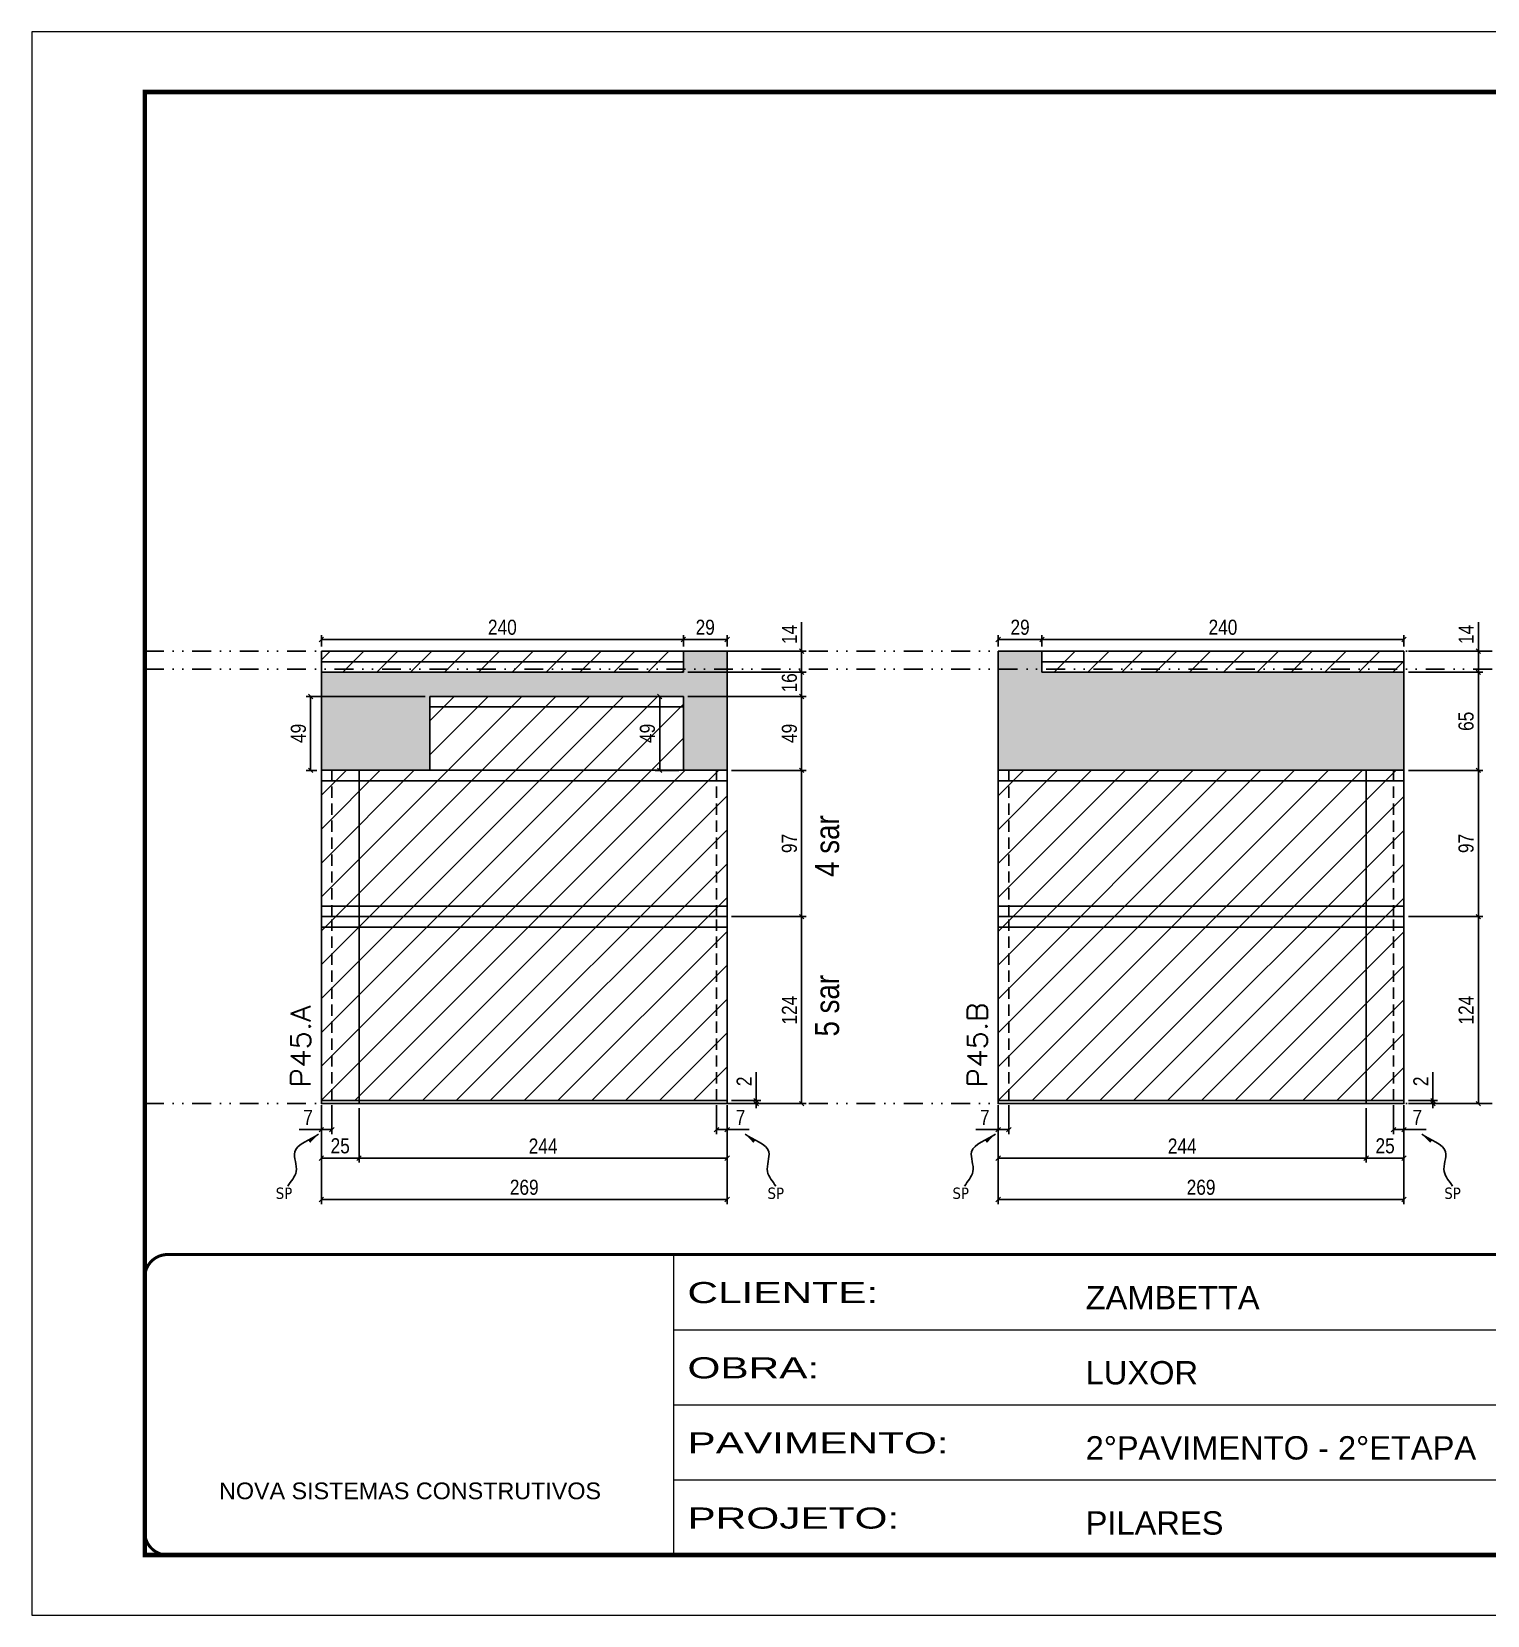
# Model space of a CAD drawing. Extents: x 14400 to 20667, y -21631 to 6985.
# Drawn here: x 16012 to 16977, y 192 to 1242 of the extents above; entities that cross this region are included whole.
import ezdxf

# ---------------------------------------------------------------- set-up
doc = ezdxf.new("R2010")
doc.units = 0
for name, pattern in [('CONTINUO', [0]), ('DASHED', [0.75, 0.5, -0.25]), ('DIVIDE2', [0.625, 0.25, -0.125, 0, -0.125, 0, -0.125]), ('HIDDEN', [0.375, 0.25, -0.125])]:
    doc.linetypes.add(name, pattern=pattern)
for name, color, linetype in [('COTA', 241, 'Continuous'), ('NOMENCLATURA', 7, 'Continuous'), ('Nível', 160, 'Continuous'), ('Painéis', 200, 'Continuous'), ('SARR_2.2x7', 40, 'Continuous'), ('texto', 7, 'Continuous')]:
    doc.layers.add(name, color=color, linetype=linetype)
for name, color, linetype, lineweight in [('Folhas', 255, 'Continuous', 9), ('Hachura', 251, 'Continuous', 9), ('SARRAFO DE PRESSAO', 251, 'DASHED', 9), ('Texto Seção', 7, 'Continuous', 15)]:
    doc.layers.add(name, color=color, linetype=linetype, lineweight=lineweight)
doc.styles.add('ARIAL', font='arial.ttf')
doc.styles.add('ARIAL_NARROW', font='ARIALN.TTF', dxfattribs={"height": 0.2})
doc.styles.add('COTA TECNICA', font='techl___.ttf', dxfattribs={"height": 10})
doc.styles.add('COTA TECNICA-50', font='techl___.ttf', dxfattribs={"height": 10})
doc.styles.add('REGUA-120', font='ROMANS.shx', dxfattribs={"height": 15})
doc.styles.get("Standard").update_dxf_attribs({"font": 'arial.ttf'})
doc.styles.add('Tecnologia', font='')
doc.styles.get('Tecnologia').set_extended_font_data('Forgotten Futurist')
doc.dimstyles.new('COTA PAINEL-50', dxfattribs={"dimtxt": 10, "dimasz": 3, "dimexe": 3, "dimexo": 3, "dimgap": 3, "dimtad": 1, "dimdec": 1, "dimzin": 12, "dimdsep": 46, "dimtxsty": 'COTA TECNICA-50', "dimblk1": 'OBLIQUE', "dimblk2": 'OBLIQUE', "dimsah": 1, "dimcen": 0.9, "dimclrd": 4, "dimclre": 4, "dimclrt": 240, "dimadec": 1, "dimazin": 3, "dimtfac": 1, "dimtdec": 1, "dimtmove": 0, "dimatfit": 3, "dimfxl": 1, "dimtolj": 1, "dimtzin": 12, "dimarcsym": 0})
doc.dimstyles.new('PAINEL', dxfattribs={"dimtxt": 10, "dimasz": 3, "dimexe": 3, "dimexo": 3, "dimgap": 3, "dimtad": 1, "dimdec": 1, "dimzin": 12, "dimdsep": 46, "dimtxsty": 'COTA TECNICA', "dimblk1": 'OBLIQUE', "dimblk2": 'OBLIQUE', "dimsah": 1, "dimcen": 0.9, "dimclrd": 4, "dimclre": 4, "dimclrt": 240, "dimadec": 1, "dimazin": 3, "dimtfac": 1, "dimtdec": 1, "dimtmove": 0, "dimatfit": 3, "dimfxl": 1, "dimtolj": 1, "dimtzin": 12, "dimarcsym": 0})
doc.dimstyles.get("Standard").update_dxf_attribs({"dimtxt": 0.18, "dimasz": 0.18, "dimexe": 0.18, "dimexo": 0.0625, "dimgap": 0.09, "dimtad": 0, "dimtih": 1, "dimtoh": 1, "dimdec": 4, "dimzin": 0, "dimdsep": 46, "dimtxsty": 'Standard', "dimcen": 0.09, "dimadec": 0, "dimazin": 0, "dimtfac": 1, "dimtdec": 4, "dimtofl": 0, "dimtmove": 0, "dimatfit": 3, "dimfxl": 1, "dimtolj": 1, "dimtzin": 0, "dimarcsym": 0})

# ---------------------------------------------------------------- blocks, each defined once
blk = doc.blocks.new('9999999999')
at = {"color": 30, "linetype": 'CONTINUO'}
for p, q in [((98564.6, 34230.2), (98564.6, 34429.4)), ((98564.6, 34379.6), (99584, 34379.6)), ((98564.6, 34329.8), (99488, 34329.8)), ((98564.6, 34280), (99488, 34280))]:
    blk.add_line(p, q, dxfattribs=at)
at = {"color": 30, "linetype": 'CONTINUO', "const_width": 2}
blk.add_lwpolyline([(99584, 34230.2), (99584, 34414.4, 0.414214), (99569, 34429.4), (98229, 34429.4, 0.414214), (98214, 34414.4), (98214, 34245.2, 0.414214), (98229, 34230.2), (99584, 34230.2)], format="xyb", dxfattribs=at)
at = {"layer": 'Folhas'}
blk.add_lwpolyline([(98139, 34190.2), (99624, 34190.2), (99624, 35240.2), (98139, 35240.2)], close=True, dxfattribs=at)
at = {"layer": 'Folhas', "color": 30, "const_width": 3}
blk.add_lwpolyline([(98214, 34230.2), (99584, 34230.2), (99584, 35200.2), (98214, 35200.2)], close=True, dxfattribs=at)
at = {"color": 7, "linetype": 'Continuous', "ltscale": 5, "style": 'ARIAL'}
for s, height, p in [('ZAMBETTA', 15.48, (98837.7, 34393.1)), ('LUXOR', 15.48, (98837.7, 34343.3)), ('2°PAVIMENTO - 2°ETAPA', 15.483, (98837.7, 34293.5)), ('NOVA SISTEMAS CONSTRUTIVOS', 11.059, (98263.2, 34267.2)), ('PILARES', 15.48, (98837.7, 34243.7))]:
    blk.add_text(s, height=height, dxfattribs=at).set_placement(p)
at = {"layer": 'Folhas', "color": 7, "style": 'Tecnologia', "width": 1.5}
for s, p in [('CLIENTE:', (98573.7, 34397.2)), ('OBRA:', (98573.7, 34347.3)), ('PAVIMENTO:', (98573.7, 34297.5)), ('PROJETO:', (98573.7, 34247.7))]:
    blk.add_text(s, height=14, dxfattribs=at).set_placement(p)
blk = doc.blocks.new('_Oblique')
at = {"color": 0, "linetype": 'ByBlock', "lineweight": -2}
blk.add_line((-0.5, -0.5), (0.5, 0.5), dxfattribs=at)
blk = doc.blocks.new('*D941')
at = {"layer": 'COTA', "color": 4, "lineweight": -2, "transparency": 16777216}
for p, q in [((16652.7, 530.1), (16652.7, 464.5)), ((16921.7, 530.1), (16921.7, 464.5)), ((16921.7, 467.5), (16652.7, 467.5))]:
    blk.add_line(p, q, dxfattribs=at)
at = {"layer": 'Defpoints', "color": 0, "transparency": 16777216}
for p in [(16652.7, 533.1), (16921.7, 533.1), (16652.7, 467.5)]:
    blk.add_point(p, dxfattribs=at)
at = {"layer": 'COTA', "color": 4, "lineweight": -2, "transparency": 16777216, "xscale": 3, "yscale": 3, "zscale": 3, "rotation": 180}
blk.add_blockref('_Oblique', (16652.7, 467.5), dxfattribs=at)
at = {"layer": 'COTA', "color": 4, "lineweight": -2, "transparency": 16777216, "xscale": 3, "yscale": 3, "zscale": 3}
blk.add_blockref('_Oblique', (16921.7, 467.5), dxfattribs=at)
at = {"layer": 'COTA', "color": 240, "transparency": 16777216, "insert": (16787.2, 475.6), "char_height": 10, "attachment_point": 5, "style": 'COTA TECNICA'}
blk.add_mtext('\\A1;269', dxfattribs=at)
blk = doc.blocks.new('*D942')
at = {"layer": 'COTA', "color": 4, "lineweight": -2, "transparency": 16777216}
for p, q in [((16914.7, 530.1), (16914.7, 510.9)), ((16921.7, 528.1), (16921.7, 510.9)), ((16914.7, 513.9), (16921.7, 513.9)), ((16921.7, 513.9), (16936.4, 513.9))]:
    blk.add_line(p, q, dxfattribs=at)
at = {"layer": 'Defpoints', "color": 0, "transparency": 16777216}
for p in [(16914.7, 533.1), (16921.7, 531.1), (16921.7, 513.9)]:
    blk.add_point(p, dxfattribs=at)
at = {"layer": 'COTA', "color": 4, "lineweight": -2, "transparency": 16777216, "xscale": 3, "yscale": 3, "zscale": 3, "rotation": 180}
blk.add_blockref('_Oblique', (16914.7, 513.9), dxfattribs=at)
at = {"layer": 'COTA', "color": 4, "lineweight": -2, "transparency": 16777216, "xscale": 3, "yscale": 3, "zscale": 3}
blk.add_blockref('_Oblique', (16921.7, 513.9), dxfattribs=at)
at = {"layer": 'COTA', "color": 240, "transparency": 16777216, "insert": (16930.5, 522), "char_height": 10, "attachment_point": 5, "style": 'COTA TECNICA-50'}
blk.add_mtext('\\A1;7', dxfattribs=at)
blk = doc.blocks.new('*D943')
at = {"layer": 'COTA', "color": 4, "lineweight": -2, "transparency": 16777216}
for p, q in [((16652.7, 528.1), (16652.7, 510.9)), ((16659.7, 530.1), (16659.7, 510.9)), ((16652.7, 513.9), (16637.9, 513.9)), ((16659.7, 513.9), (16652.7, 513.9))]:
    blk.add_line(p, q, dxfattribs=at)
at = {"layer": 'Defpoints', "color": 0, "transparency": 16777216}
for p in [(16652.7, 531.1), (16659.7, 533.1), (16652.7, 513.9)]:
    blk.add_point(p, dxfattribs=at)
at = {"layer": 'COTA', "color": 4, "lineweight": -2, "transparency": 16777216, "xscale": 3, "yscale": 3, "zscale": 3, "rotation": 180}
blk.add_blockref('_Oblique', (16652.7, 513.9), dxfattribs=at)
at = {"layer": 'COTA', "color": 4, "lineweight": -2, "transparency": 16777216, "xscale": 3, "yscale": 3, "zscale": 3}
blk.add_blockref('_Oblique', (16659.7, 513.9), dxfattribs=at)
at = {"layer": 'COTA', "color": 240, "transparency": 16777216, "insert": (16643.8, 522), "char_height": 10, "attachment_point": 5, "style": 'COTA TECNICA-50'}
blk.add_mtext('\\A1;7', dxfattribs=at)
blk = doc.blocks.new('*D944')
at = {"layer": 'COTA', "color": 4, "lineweight": -2, "transparency": 16777216}
for p, q in [((16940.9, 533.1), (16940.9, 551.9)), ((16924.7, 533.1), (16943.9, 533.1)), ((16924.7, 531.1), (16943.9, 531.1)), ((16940.9, 531.1), (16940.9, 533.1)), ((16940.9, 531.1), (16940.9, 528.1))]:
    blk.add_line(p, q, dxfattribs=at)
at = {"layer": 'Defpoints', "color": 0, "transparency": 16777216}
for p in [(16921.7, 533.1), (16921.7, 531.1), (16940.9, 531.1)]:
    blk.add_point(p, dxfattribs=at)
at = {"layer": 'COTA', "color": 4, "lineweight": -2, "transparency": 16777216, "xscale": 3, "yscale": 3, "zscale": 3}
for p, rotation in [((16940.9, 533.1), 270), ((16940.9, 531.1), 90)]:
    blk.add_blockref('_Oblique', p, dxfattribs=dict(at, rotation=rotation))
at = {"layer": 'COTA', "color": 240, "transparency": 16777216, "insert": (16932.9, 545.9), "char_height": 10, "attachment_point": 5, "rotation": 90, "style": 'COTA TECNICA-50'}
blk.add_mtext('\\A1;2', dxfattribs=at)
blk = doc.blocks.new('*D945')
at = {"layer": 'COTA', "color": 4, "linetype": 'ByBlock', "lineweight": -2, "transparency": 16777216}
for p, q in [((16924.7, 655.1), (16974, 655.1)), ((16971, 531.1), (16971, 655.1)), ((16924.7, 531.1), (16974, 531.1))]:
    blk.add_line(p, q, dxfattribs=at)
at = {"layer": 'Defpoints', "color": 0, "linetype": 'ByBlock', "transparency": 16777216}
for p in [(16921.7, 655.1), (16971, 655.1), (16921.7, 531.1)]:
    blk.add_point(p, dxfattribs=at)
at = {"layer": 'COTA', "color": 4, "linetype": 'ByBlock', "lineweight": -2, "transparency": 16777216, "xscale": 3, "yscale": 3, "zscale": 3}
for p, rotation in [((16971, 655.1), 90), ((16971, 531.1), 270)]:
    blk.add_blockref('_Oblique', p, dxfattribs=dict(at, rotation=rotation))
at = {"layer": 'COTA', "color": 240, "linetype": 'ByBlock', "transparency": 16777216, "insert": (16962.9, 593.1), "char_height": 10, "attachment_point": 5, "rotation": 90, "style": 'COTA TECNICA'}
blk.add_mtext('\\A1;124', dxfattribs=at)
blk = doc.blocks.new('*D946')
at = {"layer": 'COTA', "color": 4, "lineweight": -2, "transparency": 16777216}
for p, q in [((16896.7, 528.1), (16896.7, 492)), ((16921.7, 528.1), (16921.7, 492)), ((16896.7, 495), (16921.7, 495))]:
    blk.add_line(p, q, dxfattribs=at)
at = {"layer": 'Defpoints', "color": 0, "transparency": 16777216}
for p in [(16896.7, 531.1), (16921.7, 531.1), (16921.7, 495)]:
    blk.add_point(p, dxfattribs=at)
at = {"layer": 'COTA', "color": 4, "lineweight": -2, "transparency": 16777216, "xscale": 3, "yscale": 3, "zscale": 3, "rotation": 180}
blk.add_blockref('_Oblique', (16896.7, 495), dxfattribs=at)
at = {"layer": 'COTA', "color": 4, "lineweight": -2, "transparency": 16777216, "xscale": 3, "yscale": 3, "zscale": 3}
blk.add_blockref('_Oblique', (16921.7, 495), dxfattribs=at)
at = {"layer": 'COTA', "color": 240, "transparency": 16777216, "insert": (16909.2, 503.1), "char_height": 10, "attachment_point": 5, "style": 'COTA TECNICA'}
blk.add_mtext('\\A1;25', dxfattribs=at)
blk = doc.blocks.new('*D947')
at = {"layer": 'COTA', "color": 4, "lineweight": -2, "transparency": 16777216}
for p, q in [((16652.7, 528.1), (16652.7, 492)), ((16896.7, 528.1), (16896.7, 492)), ((16652.7, 495), (16896.7, 495))]:
    blk.add_line(p, q, dxfattribs=at)
at = {"layer": 'Defpoints', "color": 0, "transparency": 16777216}
for p in [(16652.7, 531.1), (16896.7, 531.1), (16896.7, 495)]:
    blk.add_point(p, dxfattribs=at)
at = {"layer": 'COTA', "color": 4, "lineweight": -2, "transparency": 16777216, "xscale": 3, "yscale": 3, "zscale": 3, "rotation": 180}
blk.add_blockref('_Oblique', (16652.7, 495), dxfattribs=at)
at = {"layer": 'COTA', "color": 4, "lineweight": -2, "transparency": 16777216, "xscale": 3, "yscale": 3, "zscale": 3}
blk.add_blockref('_Oblique', (16896.7, 495), dxfattribs=at)
at = {"layer": 'COTA', "color": 240, "transparency": 16777216, "insert": (16774.7, 503), "char_height": 10, "attachment_point": 5, "style": 'COTA TECNICA'}
blk.add_mtext('\\A1;244', dxfattribs=at)
blk = doc.blocks.new('*D948')
at = {"layer": 'COTA', "color": 4, "lineweight": -2, "transparency": 16777216}
for p, q in [((16204, 530.1), (16204, 464.5)), ((16473, 530.1), (16473, 464.5)), ((16473, 467.5), (16204, 467.5))]:
    blk.add_line(p, q, dxfattribs=at)
at = {"layer": 'Defpoints', "color": 0, "transparency": 16777216}
for p in [(16204, 533.1), (16473, 533.1), (16204, 467.5)]:
    blk.add_point(p, dxfattribs=at)
at = {"layer": 'COTA', "color": 4, "lineweight": -2, "transparency": 16777216, "xscale": 3, "yscale": 3, "zscale": 3, "rotation": 180}
blk.add_blockref('_Oblique', (16204, 467.5), dxfattribs=at)
at = {"layer": 'COTA', "color": 4, "lineweight": -2, "transparency": 16777216, "xscale": 3, "yscale": 3, "zscale": 3}
blk.add_blockref('_Oblique', (16473, 467.5), dxfattribs=at)
at = {"layer": 'COTA', "color": 240, "transparency": 16777216, "insert": (16338.5, 475.6), "char_height": 10, "attachment_point": 5, "style": 'COTA TECNICA'}
blk.add_mtext('\\A1;269', dxfattribs=at)
blk = doc.blocks.new('*D949')
at = {"layer": 'COTA', "color": 4, "lineweight": -2, "transparency": 16777216}
for p, q in [((16466, 530.1), (16466, 510.9)), ((16473, 528.1), (16473, 510.9)), ((16466, 513.9), (16473, 513.9)), ((16473, 513.9), (16487.7, 513.9))]:
    blk.add_line(p, q, dxfattribs=at)
at = {"layer": 'Defpoints', "color": 0, "transparency": 16777216}
for p in [(16466, 533.1), (16473, 531.1), (16473, 513.9)]:
    blk.add_point(p, dxfattribs=at)
at = {"layer": 'COTA', "color": 4, "lineweight": -2, "transparency": 16777216, "xscale": 3, "yscale": 3, "zscale": 3, "rotation": 180}
blk.add_blockref('_Oblique', (16466, 513.9), dxfattribs=at)
at = {"layer": 'COTA', "color": 4, "lineweight": -2, "transparency": 16777216, "xscale": 3, "yscale": 3, "zscale": 3}
blk.add_blockref('_Oblique', (16473, 513.9), dxfattribs=at)
at = {"layer": 'COTA', "color": 240, "transparency": 16777216, "insert": (16481.9, 522), "char_height": 10, "attachment_point": 5, "style": 'COTA TECNICA-50'}
blk.add_mtext('\\A1;7', dxfattribs=at)
blk = doc.blocks.new('*D950')
at = {"layer": 'COTA', "color": 4, "lineweight": -2, "transparency": 16777216}
for p, q in [((16204, 528.1), (16204, 510.9)), ((16211, 530.1), (16211, 510.9)), ((16204, 513.9), (16189.3, 513.9)), ((16211, 513.9), (16204, 513.9))]:
    blk.add_line(p, q, dxfattribs=at)
at = {"layer": 'Defpoints', "color": 0, "transparency": 16777216}
for p in [(16204, 531.1), (16211, 533.1), (16204, 513.9)]:
    blk.add_point(p, dxfattribs=at)
at = {"layer": 'COTA', "color": 4, "lineweight": -2, "transparency": 16777216, "xscale": 3, "yscale": 3, "zscale": 3, "rotation": 180}
blk.add_blockref('_Oblique', (16204, 513.9), dxfattribs=at)
at = {"layer": 'COTA', "color": 4, "lineweight": -2, "transparency": 16777216, "xscale": 3, "yscale": 3, "zscale": 3}
blk.add_blockref('_Oblique', (16211, 513.9), dxfattribs=at)
at = {"layer": 'COTA', "color": 240, "transparency": 16777216, "insert": (16195.2, 522), "char_height": 10, "attachment_point": 5, "style": 'COTA TECNICA-50'}
blk.add_mtext('\\A1;7', dxfattribs=at)
blk = doc.blocks.new('*D951')
at = {"layer": 'COTA', "color": 4, "lineweight": -2, "transparency": 16777216}
for p, q in [((16492.3, 533.1), (16492.3, 551.9)), ((16476, 533.1), (16495.3, 533.1)), ((16476, 531.1), (16495.3, 531.1)), ((16492.3, 531.1), (16492.3, 533.1)), ((16492.3, 531.1), (16492.3, 528.1))]:
    blk.add_line(p, q, dxfattribs=at)
at = {"layer": 'Defpoints', "color": 0, "transparency": 16777216}
for p in [(16473, 533.1), (16473, 531.1), (16492.3, 531.1)]:
    blk.add_point(p, dxfattribs=at)
at = {"layer": 'COTA', "color": 4, "lineweight": -2, "transparency": 16777216, "xscale": 3, "yscale": 3, "zscale": 3}
for p, rotation in [((16492.3, 533.1), 270), ((16492.3, 531.1), 90)]:
    blk.add_blockref('_Oblique', p, dxfattribs=dict(at, rotation=rotation))
at = {"layer": 'COTA', "color": 240, "transparency": 16777216, "insert": (16484.3, 545.9), "char_height": 10, "attachment_point": 5, "rotation": 90, "style": 'COTA TECNICA-50'}
blk.add_mtext('\\A1;2', dxfattribs=at)
blk = doc.blocks.new('*D952')
at = {"layer": 'COTA', "color": 4, "linetype": 'ByBlock', "lineweight": -2, "transparency": 16777216}
for p, q in [((16476, 655.1), (16525.4, 655.1)), ((16522.4, 531.1), (16522.4, 655.1)), ((16476, 531.1), (16525.4, 531.1))]:
    blk.add_line(p, q, dxfattribs=at)
at = {"layer": 'Defpoints', "color": 0, "linetype": 'ByBlock', "transparency": 16777216}
for p in [(16473, 655.1), (16522.4, 655.1), (16473, 531.1)]:
    blk.add_point(p, dxfattribs=at)
at = {"layer": 'COTA', "color": 4, "linetype": 'ByBlock', "lineweight": -2, "transparency": 16777216, "xscale": 3, "yscale": 3, "zscale": 3}
for p, rotation in [((16522.4, 655.1), 90), ((16522.4, 531.1), 270)]:
    blk.add_blockref('_Oblique', p, dxfattribs=dict(at, rotation=rotation))
at = {"layer": 'COTA', "color": 240, "linetype": 'ByBlock', "transparency": 16777216, "insert": (16514.3, 593.1), "char_height": 10, "attachment_point": 5, "rotation": 90, "style": 'COTA TECNICA'}
blk.add_mtext('\\A1;124', dxfattribs=at)
blk = doc.blocks.new('*D953')
at = {"layer": 'COTA', "color": 4, "lineweight": -2, "transparency": 16777216}
for p, q in [((16229, 528.1), (16229, 492)), ((16473, 528.1), (16473, 492)), ((16229, 495), (16473, 495))]:
    blk.add_line(p, q, dxfattribs=at)
at = {"layer": 'Defpoints', "color": 0, "transparency": 16777216}
for p in [(16229, 531.1), (16473, 531.1), (16473, 495)]:
    blk.add_point(p, dxfattribs=at)
at = {"layer": 'COTA', "color": 4, "lineweight": -2, "transparency": 16777216, "xscale": 3, "yscale": 3, "zscale": 3, "rotation": 180}
blk.add_blockref('_Oblique', (16229, 495), dxfattribs=at)
at = {"layer": 'COTA', "color": 4, "lineweight": -2, "transparency": 16777216, "xscale": 3, "yscale": 3, "zscale": 3}
blk.add_blockref('_Oblique', (16473, 495), dxfattribs=at)
at = {"layer": 'COTA', "color": 240, "transparency": 16777216, "insert": (16351, 503), "char_height": 10, "attachment_point": 5, "style": 'COTA TECNICA'}
blk.add_mtext('\\A1;244', dxfattribs=at)
blk = doc.blocks.new('*D954')
at = {"layer": 'COTA', "color": 4, "lineweight": -2, "transparency": 16777216}
for p, q in [((16204, 528.1), (16204, 492)), ((16229, 528.1), (16229, 492)), ((16204, 495), (16229, 495))]:
    blk.add_line(p, q, dxfattribs=at)
at = {"layer": 'Defpoints', "color": 0, "transparency": 16777216}
for p in [(16204, 531.1), (16229, 531.1), (16229, 495)]:
    blk.add_point(p, dxfattribs=at)
at = {"layer": 'COTA', "color": 4, "lineweight": -2, "transparency": 16777216, "xscale": 3, "yscale": 3, "zscale": 3, "rotation": 180}
blk.add_blockref('_Oblique', (16204, 495), dxfattribs=at)
at = {"layer": 'COTA', "color": 4, "lineweight": -2, "transparency": 16777216, "xscale": 3, "yscale": 3, "zscale": 3}
blk.add_blockref('_Oblique', (16229, 495), dxfattribs=at)
at = {"layer": 'COTA', "color": 240, "transparency": 16777216, "insert": (16216.5, 503.1), "char_height": 10, "attachment_point": 5, "style": 'COTA TECNICA'}
blk.add_mtext('\\A1;25', dxfattribs=at)
blk = doc.blocks.new('*D955')
at = {"layer": 'COTA', "color": 4, "lineweight": -2, "transparency": 16777216}
for p, q in [((16447, 817.1), (16525.4, 817.1)), ((16522.4, 801.1), (16522.4, 817.1)), ((16447, 801.1), (16525.4, 801.1))]:
    blk.add_line(p, q, dxfattribs=at)
at = {"layer": 'Defpoints', "color": 0, "transparency": 16777216}
for p in [(16444, 817.1), (16522.4, 817.1), (16444, 801.1)]:
    blk.add_point(p, dxfattribs=at)
at = {"layer": 'COTA', "color": 4, "lineweight": -2, "transparency": 16777216, "xscale": 3, "yscale": 3, "zscale": 3}
for p, rotation in [((16522.4, 817.1), 90), ((16522.4, 801.1), 270)]:
    blk.add_blockref('_Oblique', p, dxfattribs=dict(at, rotation=rotation))
at = {"layer": 'COTA', "color": 240, "transparency": 16777216, "insert": (16514.3, 810.1), "char_height": 10, "attachment_point": 5, "rotation": 90, "style": 'COTA TECNICA'}
blk.add_mtext('\\A1;16', dxfattribs=at)
blk = doc.blocks.new('*D956')
at = {"layer": 'COTA', "color": 4, "lineweight": -2, "transparency": 16777216}
for p, q in [((16924.7, 752.1), (16974, 752.1)), ((16971, 655.1), (16971, 752.1)), ((16924.7, 655.1), (16974, 655.1))]:
    blk.add_line(p, q, dxfattribs=at)
at = {"layer": 'Defpoints', "color": 0, "transparency": 16777216}
for p in [(16921.7, 752.1), (16971, 752.1), (16921.7, 655.1)]:
    blk.add_point(p, dxfattribs=at)
at = {"layer": 'COTA', "color": 4, "lineweight": -2, "transparency": 16777216, "xscale": 3, "yscale": 3, "zscale": 3}
for p, rotation in [((16971, 752.1), 90), ((16971, 655.1), 270)]:
    blk.add_blockref('_Oblique', p, dxfattribs=dict(at, rotation=rotation))
at = {"layer": 'COTA', "color": 240, "transparency": 16777216, "insert": (16962.9, 703.6), "char_height": 10, "attachment_point": 5, "rotation": 90, "style": 'COTA TECNICA'}
blk.add_mtext('\\A1;97', dxfattribs=at)
blk = doc.blocks.new('*D939')
at = {"layer": 'COTA', "color": 4, "lineweight": -2, "transparency": 16777216}
for p, q in [((16476, 752.1), (16525.4, 752.1)), ((16522.4, 655.1), (16522.4, 752.1)), ((16476, 655.1), (16525.4, 655.1))]:
    blk.add_line(p, q, dxfattribs=at)
at = {"layer": 'Defpoints', "color": 0, "transparency": 16777216}
for p in [(16473, 752.1), (16522.4, 752.1), (16473, 655.1)]:
    blk.add_point(p, dxfattribs=at)
at = {"layer": 'COTA', "color": 4, "lineweight": -2, "transparency": 16777216, "xscale": 3, "yscale": 3, "zscale": 3}
for p, rotation in [((16522.4, 752.1), 90), ((16522.4, 655.1), 270)]:
    blk.add_blockref('_Oblique', p, dxfattribs=dict(at, rotation=rotation))
at = {"layer": 'COTA', "color": 240, "transparency": 16777216, "insert": (16514.3, 703.6), "char_height": 10, "attachment_point": 5, "rotation": 90, "style": 'COTA TECNICA'}
blk.add_mtext('\\A1;97', dxfattribs=at)
blk = doc.blocks.new('*D940')
at = {"layer": 'COTA', "color": 4, "lineweight": -2, "transparency": 16777216}
for p, q in [((16447, 801.1), (16525.4, 801.1)), ((16522.4, 752.1), (16522.4, 801.1)), ((16476, 752.1), (16525.4, 752.1))]:
    blk.add_line(p, q, dxfattribs=at)
at = {"layer": 'Defpoints', "color": 0, "transparency": 16777216}
for p in [(16444, 801.1), (16522.4, 801.1), (16473, 752.1)]:
    blk.add_point(p, dxfattribs=at)
at = {"layer": 'COTA', "color": 4, "lineweight": -2, "transparency": 16777216, "xscale": 3, "yscale": 3, "zscale": 3}
for p, rotation in [((16522.4, 801.1), 90), ((16522.4, 752.1), 270)]:
    blk.add_blockref('_Oblique', p, dxfattribs=dict(at, rotation=rotation))
at = {"layer": 'COTA', "color": 240, "transparency": 16777216, "insert": (16514.3, 776.6), "char_height": 10, "attachment_point": 5, "rotation": 90, "style": 'COTA TECNICA'}
blk.add_mtext('\\A1;49', dxfattribs=at)
blk = doc.blocks.new('*D958')
at = {"layer": 'COTA', "color": 4, "lineweight": -2, "transparency": 16777216}
for p, q in [((16652.7, 834.1), (16652.7, 841.8)), ((16681.7, 834.1), (16681.7, 841.8)), ((16681.7, 838.8), (16652.7, 838.8))]:
    blk.add_line(p, q, dxfattribs=at)
at = {"layer": 'Defpoints', "color": 0, "transparency": 16777216}
for p in [(16652.7, 838.8), (16652.7, 831.1), (16681.7, 831.1)]:
    blk.add_point(p, dxfattribs=at)
at = {"layer": 'COTA', "color": 4, "lineweight": -2, "transparency": 16777216, "xscale": 3, "yscale": 3, "zscale": 3, "rotation": 180}
blk.add_blockref('_Oblique', (16652.7, 838.8), dxfattribs=at)
at = {"layer": 'COTA', "color": 4, "lineweight": -2, "transparency": 16777216, "xscale": 3, "yscale": 3, "zscale": 3}
blk.add_blockref('_Oblique', (16681.7, 838.8), dxfattribs=at)
at = {"layer": 'COTA', "color": 240, "transparency": 16777216, "insert": (16667.2, 846.9), "char_height": 10, "attachment_point": 5, "style": 'COTA TECNICA'}
blk.add_mtext('\\A1;29', dxfattribs=at)
blk = doc.blocks.new('*D959')
at = {"layer": 'COTA', "color": 4, "lineweight": -2, "transparency": 16777216}
for p, q in [((16681.7, 834.1), (16681.7, 841.8)), ((16921.7, 834.1), (16921.7, 841.8)), ((16681.7, 838.8), (16921.7, 838.8))]:
    blk.add_line(p, q, dxfattribs=at)
at = {"layer": 'Defpoints', "color": 0, "transparency": 16777216}
for p in [(16681.7, 831.1), (16921.7, 838.8), (16921.7, 831.1)]:
    blk.add_point(p, dxfattribs=at)
at = {"layer": 'COTA', "color": 4, "lineweight": -2, "transparency": 16777216, "xscale": 3, "yscale": 3, "zscale": 3, "rotation": 180}
blk.add_blockref('_Oblique', (16681.7, 838.8), dxfattribs=at)
at = {"layer": 'COTA', "color": 4, "lineweight": -2, "transparency": 16777216, "xscale": 3, "yscale": 3, "zscale": 3}
blk.add_blockref('_Oblique', (16921.7, 838.8), dxfattribs=at)
at = {"layer": 'COTA', "color": 240, "transparency": 16777216, "insert": (16801.7, 846.9), "char_height": 10, "attachment_point": 5, "style": 'COTA TECNICA'}
blk.add_mtext('\\A1;240', dxfattribs=at)
blk = doc.blocks.new('*D960')
at = {"layer": 'COTA', "color": 4, "lineweight": -2, "transparency": 16777216}
for p, q in [((16971, 831.1), (16971, 850.3)), ((16924.7, 831.1), (16974, 831.1)), ((16971, 817.1), (16971, 831.1)), ((16924.7, 817.1), (16974, 817.1))]:
    blk.add_line(p, q, dxfattribs=at)
at = {"layer": 'Defpoints', "color": 0, "transparency": 16777216}
for p in [(16921.7, 831.1), (16971, 831.1), (16921.7, 817.1)]:
    blk.add_point(p, dxfattribs=at)
at = {"layer": 'COTA', "color": 4, "lineweight": -2, "transparency": 16777216, "xscale": 3, "yscale": 3, "zscale": 3}
for p, rotation in [((16971, 831.1), 90), ((16971, 817.1), 270)]:
    blk.add_blockref('_Oblique', p, dxfattribs=dict(at, rotation=rotation))
at = {"layer": 'COTA', "color": 240, "transparency": 16777216, "insert": (16962.9, 842.2), "char_height": 10, "attachment_point": 5, "rotation": 90, "style": 'COTA TECNICA'}
blk.add_mtext('\\A1;14', dxfattribs=at)
blk = doc.blocks.new('*D961')
at = {"layer": 'COTA', "color": 4, "lineweight": -2, "transparency": 16777216}
for p, q in [((16204, 834.1), (16204, 841.8)), ((16444, 834.1), (16444, 841.8)), ((16204, 838.8), (16444, 838.8))]:
    blk.add_line(p, q, dxfattribs=at)
at = {"layer": 'Defpoints', "color": 0, "transparency": 16777216}
for p in [(16204, 831.1), (16444, 838.8), (16444, 831.1)]:
    blk.add_point(p, dxfattribs=at)
at = {"layer": 'COTA', "color": 4, "lineweight": -2, "transparency": 16777216, "xscale": 3, "yscale": 3, "zscale": 3, "rotation": 180}
blk.add_blockref('_Oblique', (16204, 838.8), dxfattribs=at)
at = {"layer": 'COTA', "color": 4, "lineweight": -2, "transparency": 16777216, "xscale": 3, "yscale": 3, "zscale": 3}
blk.add_blockref('_Oblique', (16444, 838.8), dxfattribs=at)
at = {"layer": 'COTA', "color": 240, "transparency": 16777216, "insert": (16324, 846.9), "char_height": 10, "attachment_point": 5, "style": 'COTA TECNICA'}
blk.add_mtext('\\A1;240', dxfattribs=at)
blk = doc.blocks.new('*D962')
at = {"layer": 'COTA', "color": 4, "lineweight": -2, "transparency": 16777216}
for p, q in [((16444, 834.1), (16444, 841.8)), ((16473, 834.1), (16473, 841.8)), ((16444, 838.8), (16473, 838.8))]:
    blk.add_line(p, q, dxfattribs=at)
at = {"layer": 'Defpoints', "color": 0, "transparency": 16777216}
for p in [(16444, 831.1), (16473, 838.8), (16473, 831.1)]:
    blk.add_point(p, dxfattribs=at)
at = {"layer": 'COTA', "color": 4, "lineweight": -2, "transparency": 16777216, "xscale": 3, "yscale": 3, "zscale": 3, "rotation": 180}
blk.add_blockref('_Oblique', (16444, 838.8), dxfattribs=at)
at = {"layer": 'COTA', "color": 4, "lineweight": -2, "transparency": 16777216, "xscale": 3, "yscale": 3, "zscale": 3}
blk.add_blockref('_Oblique', (16473, 838.8), dxfattribs=at)
at = {"layer": 'COTA', "color": 240, "transparency": 16777216, "insert": (16458.5, 846.9), "char_height": 10, "attachment_point": 5, "style": 'COTA TECNICA'}
blk.add_mtext('\\A1;29', dxfattribs=at)
blk = doc.blocks.new('*D963')
at = {"layer": 'COTA', "color": 4, "lineweight": -2, "transparency": 16777216}
for p, q in [((16522.4, 831.1), (16522.4, 850.3)), ((16476, 831.1), (16525.4, 831.1)), ((16522.4, 817.1), (16522.4, 831.1)), ((16447, 817.1), (16525.4, 817.1))]:
    blk.add_line(p, q, dxfattribs=at)
at = {"layer": 'Defpoints', "color": 0, "transparency": 16777216}
for p in [(16473, 831.1), (16522.4, 831.1), (16444, 817.1)]:
    blk.add_point(p, dxfattribs=at)
at = {"layer": 'COTA', "color": 4, "lineweight": -2, "transparency": 16777216, "xscale": 3, "yscale": 3, "zscale": 3}
for p, rotation in [((16522.4, 831.1), 90), ((16522.4, 817.1), 270)]:
    blk.add_blockref('_Oblique', p, dxfattribs=dict(at, rotation=rotation))
at = {"layer": 'COTA', "color": 240, "transparency": 16777216, "insert": (16514.3, 842.2), "char_height": 10, "attachment_point": 5, "rotation": 90, "style": 'COTA TECNICA'}
blk.add_mtext('\\A1;14', dxfattribs=at)
blk = doc.blocks.new('*D964')
at = {"layer": 'COTA', "color": 4, "lineweight": -2, "transparency": 16777216}
for p, q in [((16272.8, 801.1), (16193.9, 801.1)), ((16196.9, 752.1), (16196.9, 801.1)), ((16201, 752.1), (16193.9, 752.1))]:
    blk.add_line(p, q, dxfattribs=at)
at = {"layer": 'Defpoints', "color": 0, "transparency": 16777216}
for p in [(16196.9, 801.1), (16275.8, 801.1), (16204, 752.1)]:
    blk.add_point(p, dxfattribs=at)
at = {"layer": 'COTA', "color": 4, "lineweight": -2, "transparency": 16777216, "xscale": 3, "yscale": 3, "zscale": 3}
for p, rotation in [((16196.9, 801.1), 90), ((16196.9, 752.1), 270)]:
    blk.add_blockref('_Oblique', p, dxfattribs=dict(at, rotation=rotation))
at = {"layer": 'COTA', "color": 240, "transparency": 16777216, "insert": (16188.8, 776.6), "char_height": 10, "attachment_point": 5, "rotation": 90, "style": 'COTA TECNICA'}
blk.add_mtext('\\A1;49', dxfattribs=at)
blk = doc.blocks.new('*D965')
at = {"layer": 'COTA', "color": 4, "lineweight": -2, "transparency": 16777216}
for p, q in [((16441, 801.1), (16425.3, 801.1)), ((16428.3, 752.1), (16428.3, 801.1)), ((16441, 752.1), (16425.3, 752.1))]:
    blk.add_line(p, q, dxfattribs=at)
at = {"layer": 'Defpoints', "color": 0, "transparency": 16777216}
for p in [(16428.3, 801.1), (16444, 801.1), (16444, 752.1)]:
    blk.add_point(p, dxfattribs=at)
at = {"layer": 'COTA', "color": 4, "lineweight": -2, "transparency": 16777216, "xscale": 3, "yscale": 3, "zscale": 3}
for p, rotation in [((16428.3, 801.1), 90), ((16428.3, 752.1), 270)]:
    blk.add_blockref('_Oblique', p, dxfattribs=dict(at, rotation=rotation))
at = {"layer": 'COTA', "color": 240, "transparency": 16777216, "insert": (16420.2, 776.6), "char_height": 10, "attachment_point": 5, "rotation": 90, "style": 'COTA TECNICA'}
blk.add_mtext('\\A1;49', dxfattribs=at)
blk = doc.blocks.new('*D1267')
at = {"layer": 'COTA', "color": 4, "lineweight": -2, "transparency": 16777216}
for p, q in [((16924.7, 817.1), (16974, 817.1)), ((16971, 817.1), (16971, 752.1)), ((16924.7, 752.1), (16974, 752.1))]:
    blk.add_line(p, q, dxfattribs=at)
at = {"layer": 'Defpoints', "color": 0, "transparency": 16777216}
for p in [(16921.7, 817.1), (16921.7, 752.1), (16971, 752.1)]:
    blk.add_point(p, dxfattribs=at)
at = {"layer": 'COTA', "color": 4, "lineweight": -2, "transparency": 16777216, "xscale": 3, "yscale": 3, "zscale": 3}
for p, rotation in [((16971, 817.1), 90), ((16971, 752.1), 270)]:
    blk.add_blockref('_Oblique', p, dxfattribs=dict(at, rotation=rotation))
at = {"layer": 'COTA', "color": 240, "transparency": 16777216, "insert": (16962.9, 784.6), "char_height": 10, "attachment_point": 5, "rotation": 90, "style": 'COTA TECNICA'}
blk.add_mtext('\\A1;65', dxfattribs=at)

msp = doc.modelspace()

# ---------------------------------------------------------------- hatches: boundary and pattern name
at = {"layer": 'COTA'}
h = msp.add_hatch(dxfattribs=at)
h.set_pattern_fill('AR-CONC', color=256, scale=0.03)
h.paths.add_polyline_path([(16473.02, 819.13), (16444.02, 819.13), (16444.02, 817.13), (16204.02, 817.13), (16204.02, 752.13), (16275.82, 752.13), (16275.82, 801.13), (16444.02, 801.13), (16444.02, 752.13), (16473.02, 752.13)])
h.paths.add_polyline_path([(16473.02, 831.13), (16444.02, 831.13), (16444.02, 819.13), (16473.02, 819.13)])
h = msp.add_hatch(dxfattribs=at)
h.set_pattern_fill('AR-CONC', color=256, scale=0.03)
h.paths.add_polyline_path([(16921.65, 817.13), (16681.65, 817.13), (16681.65, 819.13), (16652.65, 819.13), (16652.65, 752.13), (16921.65, 752.13)])
h.paths.add_polyline_path([(16681.65, 831.13), (16652.65, 831.13), (16652.65, 819.13), (16681.65, 819.13)])
at = {"layer": 'Hachura', "linetype": 'ByBlock'}
h = msp.add_hatch(dxfattribs=at)
h.set_pattern_fill('ANSI31', color=256, scale=5)
h.paths.add_polyline_path([(16444.02, 831.13), (16204.02, 831.13), (16204.02, 817.13), (16444.02, 817.13)])
h.paths.add_polyline_path([(16444.02, 801.13), (16275.82, 801.13), (16275.82, 752.13), (16444.02, 752.13)])
h.paths.add_polyline_path([(16473.02, 752.13), (16229.02, 752.13), (16229.02, 655.13), (16473.02, 655.13)])
h.paths.add_polyline_path([(16229.02, 752.13), (16204.02, 752.13), (16204.02, 655.13), (16229.02, 655.13)])
h.paths.add_polyline_path([(16229.02, 655.13), (16204.02, 655.13), (16204.02, 533.13), (16229.02, 533.13)])
h.paths.add_polyline_path([(16473.02, 655.13), (16229.02, 655.13), (16229.02, 533.13), (16473.02, 533.13)])
h.paths.add_polyline_path([(16896.65, 655.13), (16652.65, 655.13), (16652.65, 533.13), (16896.65, 533.13)])
h.paths.add_polyline_path([(16896.65, 752.13), (16652.65, 752.13), (16652.65, 655.13), (16896.65, 655.13)])
h.paths.add_polyline_path([(16921.65, 752.13), (16896.65, 752.13), (16896.65, 655.13), (16921.65, 655.13)])
h.paths.add_polyline_path([(16921.65, 655.13), (16896.65, 655.13), (16896.65, 533.13), (16921.65, 533.13)])
h.paths.add_polyline_path([(16921.65, 831.13), (16681.65, 831.13), (16681.65, 817.13), (16921.65, 817.13)])

# ---------------------------------------------------------------- linework, layer by layer
at = {"layer": 'COTA'}
for p, q in [((16444.02, 831.13), (16473.02, 831.13)), ((16473.02, 831.13), (16473.02, 752.13)), ((16652.65, 752.13), (16652.65, 831.13)), ((16681.65, 831.13), (16652.65, 831.13)), ((16204.02, 752.13), (16204.02, 817.13)), ((16921.65, 752.13), (16921.65, 817.13))]:
    msp.add_line(p, q, dxfattribs=at)
at = {"layer": 'Nível', "color": 4, "linetype": 'DIVIDE2', "ltscale": 50}
for p, q in [((16086.97, 831.13), (17456.97, 831.13)), ((16086.97, 819.13), (17456.97, 819.13)), ((16086.97, 531.13), (17456.97, 531.13)), ((16086.97, 531.13), (17456.97, 531.13))]:
    msp.add_line(p, q, dxfattribs=at)
at = {"layer": 'Painéis'}
for p, q in [((16204.02, 831.13), (16444.02, 831.13)), ((16204.02, 831.13), (16204.02, 817.13)), ((16444.02, 831.13), (16444.02, 817.13)), ((16681.65, 817.13), (16681.65, 831.13)), ((16681.65, 831.13), (16921.65, 831.13)), ((16921.65, 817.13), (16921.65, 831.13)), ((16204.02, 817.13), (16444.02, 817.13)), ((16681.65, 817.13), (16921.65, 817.13)), ((16275.82, 752.13), (16275.82, 801.13)), ((16275.82, 801.13), (16444.02, 801.13)), ((16444.02, 801.13), (16444.02, 752.13)), ((16204.02, 752.13), (16204.02, 533.13)), ((16204.02, 752.13), (16473.02, 752.13)), ((16229.02, 531.13), (16229.02, 752.13)), ((16473.02, 533.13), (16473.02, 752.13)), ((16652.65, 533.13), (16652.65, 752.13)), ((16652.65, 752.13), (16921.65, 752.13)), ((16896.65, 531.13), (16896.65, 752.13)), ((16921.65, 752.13), (16921.65, 533.13)), ((16204.02, 655.13), (16473.02, 655.13)), ((16652.65, 655.13), (16921.65, 655.13))]:
    msp.add_line(p, q, dxfattribs=at)
for points in [[(16473.02, 533.13), (16204.02, 533.13), (16204.02, 531.13), (16473.02, 531.13)], [(16921.65, 533.13), (16652.65, 533.13), (16652.65, 531.13), (16921.65, 531.13)]]:
    msp.add_lwpolyline(points, close=True, dxfattribs=at)
at = {"layer": 'SARR_2.2x7'}
for p, q in [((16204.02, 824.13), (16444.02, 824.13)), ((16681.65, 824.13), (16921.65, 824.13)), ((16275.82, 794.13), (16444.02, 794.13)), ((16204.02, 745.13), (16473.02, 745.13)), ((16652.65, 745.13), (16921.65, 745.13)), ((16204.02, 662.13), (16473.02, 662.13)), ((16652.65, 662.13), (16921.65, 662.13)), ((16204.02, 648.13), (16473.02, 648.13)), ((16652.65, 648.13), (16921.65, 648.13))]:
    msp.add_line(p, q, dxfattribs=at)
at = {"layer": 'SARR_2.2x7', "linetype": 'HIDDEN', "ltscale": 30}
for p, q in [((16211.02, 655.13), (16211.02, 752.13)), ((16466.02, 655.13), (16466.02, 752.13)), ((16659.65, 655.13), (16659.65, 752.13)), ((16914.65, 655.13), (16914.65, 752.13)), ((16211.02, 533.13), (16211.02, 655.13)), ((16466.02, 533.13), (16466.02, 655.13)), ((16659.65, 533.13), (16659.65, 655.13)), ((16914.65, 533.13), (16914.65, 655.13))]:
    msp.add_line(p, q, dxfattribs=at)

# ---------------------------------------------------------------- block references
at = {"layer": 'SARRAFO DE PRESSAO', "color": 6, "linetype": 'ByBlock'}
msp.add_blockref('9999999999', (-82127.01, -33998.35), dxfattribs=at)

# ---------------------------------------------------------------- texts
at = {"layer": 'NOMENCLATURA', "style": 'ARIAL_NARROW'}
for s, p in [('4 sar', (16547.26, 681.5)), ('5 sar', (16547.26, 575.65))]:
    msp.add_text(s, height=16, rotation=90, dxfattribs=at).set_placement(p)
at = {"layer": 'texto', "color": 0, "char_height": 7.5, "attachment_point": 5}
for insert in [(16179.24, 471.64), (16505.26, 471.64), (16627.88, 471.64), (16953.9, 471.64)]:
    msp.add_mtext('{\\fTahoma|b0|i0|c0|p34;\\C4;SP}', dxfattribs=dict(at, insert=insert))
at = {"layer": 'Texto Seção', "style": 'REGUA-120', "width": 1.1}
for s, p in [('P45.A', (16196.77, 541.9)), ('P45.B', (16645.4, 541.9))]:
    msp.add_text(s, height=13, rotation=90, dxfattribs=at).set_placement(p)

# ---------------------------------------------------------------- dimensions: what is measured, and where the dimension line sits
at = {"layer": 'COTA'}
for base, p1, p2, dimstyle, picture, middle in [((16444.02, 838.81), (16204.02, 831.13), (16444.02, 831.13), 'PAINEL', '*D961', (16324.02, 846.91)), ((16473.02, 838.81), (16444.02, 831.13), (16473.02, 831.13), 'PAINEL', '*D962', (16458.52, 846.9)), ((16652.65, 838.81), (16681.65, 831.13), (16652.65, 831.13), 'PAINEL', '*D958', (16667.15, 846.9)), ((16921.65, 838.81), (16681.65, 831.13), (16921.65, 831.13), 'PAINEL', '*D959', (16801.65, 846.91)), ((16473.02, 513.89), (16466.02, 533.13), (16473.02, 531.13), 'COTA PAINEL-50', '*D949', (16481.88, 521.97)), ((16896.65, 494.96), (16652.65, 531.13), (16896.65, 531.13), 'PAINEL', '*D947', (16774.65, 503.03)), ((16921.65, 513.89), (16914.65, 533.13), (16921.65, 531.13), 'COTA PAINEL-50', '*D942', (16930.52, 521.97))]:
    dim = msp.add_linear_dim(base=base, p1=p1, p2=p2, dimstyle=dimstyle, dxfattribs=at)
    dim.commit()
    dim.dimension.update_dxf_attribs({"geometry": picture, "text_midpoint": middle})
for base, p1, p2, angle, dimstyle, picture, middle in [((16522.38, 831.13), (16444.02, 817.13), (16473.02, 831.13), 90, 'PAINEL', '*D963', (16514.31, 842.19)), ((16971.02, 831.13), (16921.65, 817.13), (16921.65, 831.13), 90, 'PAINEL', '*D960', (16962.95, 842.19)), ((16971.02, 752.13), (16921.65, 817.13), (16921.65, 752.13), 90, 'PAINEL', '*D1267', (16962.91, 784.63)), ((16196.91, 801.13), (16204.02, 752.13), (16275.82, 801.13), 90, 'PAINEL', '*D964', (16188.8, 776.63)), ((16428.29, 801.13), (16444.02, 752.13), (16444.02, 801.13), 90, 'PAINEL', '*D965', (16420.19, 776.63)), ((16522.38, 752.13), (16473.02, 655.13), (16473.02, 752.13), 90, 'PAINEL', '*D939', (16514.28, 703.63)), ((16971.02, 752.13), (16921.65, 655.13), (16921.65, 752.13), 90, 'PAINEL', '*D956', (16962.92, 703.63)), ((16204.02, 513.89), (16211.02, 533.13), (16204.02, 531.13), 180, 'COTA PAINEL-50', '*D950', (16195.15, 521.97)), ((16652.65, 513.89), (16659.65, 533.13), (16652.65, 531.13), 180, 'COTA PAINEL-50', '*D943', (16643.79, 521.97))]:
    dim = msp.add_linear_dim(base=base, p1=p1, p2=p2, angle=angle, dimstyle=dimstyle, dxfattribs=at)
    dim.commit()
    dim.dimension.update_dxf_attribs({"geometry": picture, "text_midpoint": middle})
for base, p1, p2, dimstyle, picture, middle in [((16522.38, 817.13), (16444.02, 801.13), (16444.02, 817.13), 'PAINEL', '*D955', (16522.38, 810.13)), ((16492.27, 531.13), (16473.02, 533.13), (16473.02, 531.13), 'COTA PAINEL-50', '*D951', (16492.27, 545.88)), ((16940.91, 531.13), (16921.65, 533.13), (16921.65, 531.13), 'COTA PAINEL-50', '*D944', (16940.91, 545.88))]:
    dim = msp.add_linear_dim(base=base, p1=p1, p2=p2, angle=90, dimstyle=dimstyle, dxfattribs=at)
    dim.commit()
    dim.dimension.update_dxf_attribs({"geometry": picture, "text_midpoint": middle, "dimtype": 160})
for base, p1, p2, angle, override, picture, middle in [((16522.38, 801.13), (16473.02, 752.13), (16444.02, 801.13), 90, {"dimtmove": 1}, '*D940', (16514.28, 776.63)), ((16204.02, 467.52), (16473.02, 533.13), (16204.02, 533.13), 180, {"dimarcsym": 2}, '*D948', (16338.52, 475.65)), ((16652.65, 467.52), (16921.65, 533.13), (16652.65, 533.13), 180, {"dimarcsym": 2}, '*D941', (16787.15, 475.65))]:
    dim = msp.add_linear_dim(base=base, p1=p1, p2=p2, angle=angle, dimstyle='PAINEL', override=override, dxfattribs=at)
    dim.commit()
    dim.dimension.update_dxf_attribs({"geometry": picture, "text_midpoint": middle})
at = {"layer": 'COTA', "linetype": 'ByBlock'}
for p1, p2, picture, middle in [((16473.02, 531.13), (16473.02, 655.13), '*D952', (16514.31, 593.13)), ((16921.65, 531.13), (16921.65, 655.13), '*D945', (16962.95, 593.13))]:
    dim = msp.add_aligned_dim(p1=p1, p2=p2, distance=-49.37, dimstyle='PAINEL', dxfattribs=at)
    dim.commit()
    dim.dimension.update_dxf_attribs({"geometry": picture, "text_midpoint": middle})
at = {"layer": 'COTA'}
dim = msp.add_linear_dim(base=(16229.02, 494.96), p1=(16204.02, 531.13), p2=(16229.02, 531.13), dimstyle='PAINEL', dxfattribs=at)
dim.commit()
dim.dimension.update_dxf_attribs({"geometry": '*D954', "text_midpoint": (16216.52, 494.96), "dimtype": 160})
dim = msp.add_linear_dim(base=(16473.02, 494.96), p1=(16229.02, 531.13), p2=(16473.02, 531.13), dimstyle='PAINEL', override={"dimtmove": 1}, dxfattribs=at)
dim.commit()
dim.dimension.update_dxf_attribs({"geometry": '*D953', "text_midpoint": (16351.02, 503.03)})
dim = msp.add_linear_dim(base=(16921.65, 494.96), p1=(16896.65, 531.13), p2=(16921.65, 531.13), dimstyle='PAINEL', override={"dimtmove": 1}, dxfattribs=at)
dim.commit()
dim.dimension.update_dxf_attribs({"geometry": '*D946', "text_midpoint": (16909.15, 494.96), "dimtype": 160})

# ---------------------------------------------------------------- leaders
at = {"layer": 'COTA', "path_type": 1}
for points in [[(16202.19, 510.95), (16186.4, 499.12), (16187.33, 486.11), (16181.77, 476.33)], [(16484.85, 510.95), (16500.63, 499.12), (16499.71, 486.11), (16505.26, 476.33)], [(16650.82, 510.95), (16635.04, 499.12), (16635.96, 486.11), (16630.41, 476.33)], [(16933.48, 510.95), (16949.27, 499.12), (16948.34, 486.11), (16953.89, 476.33)]]:
    msp.add_leader(points, dimstyle='Standard', override={"dimasz": 8}, dxfattribs=at)

doc.saveas('drawing.dxf')
